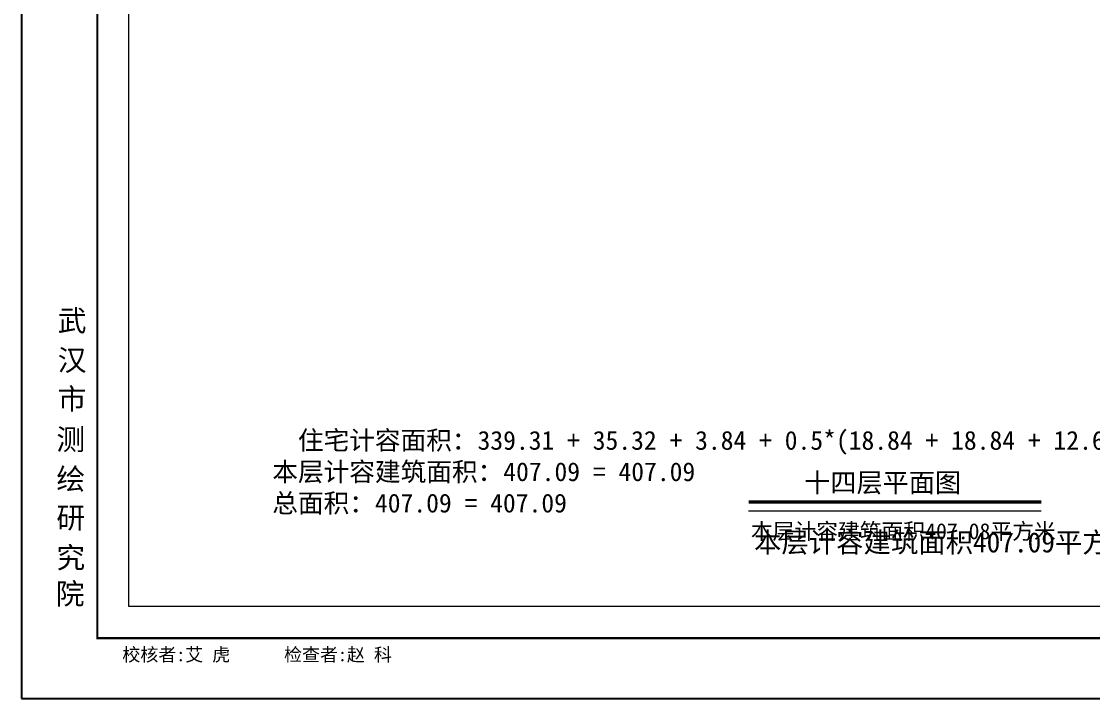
# Model space of a CAD drawing. Extents: x 512858 to 514372, y -232486 to -231710.
# Drawn here: x 513169 to 513229.4, y -232284.2 to -232245.9 of the extents above; entities that cross this region are included whole.
import ezdxf

# ---------------------------------------------------------------- set-up
doc = ezdxf.new("R2010")
doc.units = 0
doc.header["$LTSCALE"] = 1000
for name, color, linetype in [('$计容结果', 7, 'Continuous'), ('$计算结果', 7, 'Continuous'), ('楼层注记', 7, 'Continuous')]:
    doc.layers.add(name, color=color, linetype=linetype)
doc.layers.add('图廓', color=252, linetype='Continuous', lineweight=9)
doc.layers.add('打印图框', color=252, linetype='Continuous', plot=False)
doc.styles.add('dw', font='simhei.ttf')
doc.styles.add('STYLE1', font='stylu.ttf')
doc.styles.add('宋体', font='simsun.ttc', dxfattribs={"width": 0.7, "height": 10})

msp = doc.modelspace()

# ---------------------------------------------------------------- linework, layer by layer
at = {"layer": '图廓', "color": 0, "const_width": 0.119, "elevation": 0}
msp.add_lwpolyline([(513173.25, -232204.224), (513278.051, -232204.224), (513278.051, -232280.74), (513173.25, -232280.74)], close=True, dxfattribs=at)
at = {"layer": '图廓', "color": 0, "elevation": 0}
msp.add_lwpolyline([(513175.036, -232206.01), (513276.264, -232206.01), (513276.264, -232278.954), (513175.036, -232278.954)], close=True, dxfattribs=at)
at = {"layer": '图廓', "color": 7, "const_width": 0.2, "elevation": 0}
msp.add_lwpolyline([(513210.025, -232273.06), (513226.543, -232273.06)], dxfattribs=at)
at = {"layer": '图廓', "color": 7, "elevation": 0}
msp.add_lwpolyline([(513210.025, -232273.549), (513226.543, -232273.549)], dxfattribs=at)
at = {"layer": '打印图框', "color": 6, "ltscale": 0.5, "elevation": 0}
msp.add_lwpolyline([(513168.968, -232284.152), (513282.277, -232284.152), (513282.277, -232199.178), (513168.968, -232199.178)], close=True, dxfattribs=at)

# ---------------------------------------------------------------- texts
at = {"layer": '$计容结果', "style": 'dw'}
msp.add_text('本层计容建筑面积407.09平方米', height=1.13308, dxfattribs=at).set_placement((513210.326, -232275.902))
at = {"layer": '$计算结果', "insert": (513183.132, -232271.406), "char_height": 1.06217, "width": 84.98136, "attachment_point": 4, "style": 'dw'}
msp.add_mtext('  住宅计容面积：339.31 + 35.32 + 3.84 + 0.5*(18.84 + 18.84 + 12.61 + 3.48 + 3.48) = 407.09\\P本层计容建筑面积：407.09 = 407.09\\P总面积：407.09 = 407.09', dxfattribs=at)
at = {"layer": '图廓', "color": 0, "linetype": 'Continuous', "style": 'STYLE1'}
for s, p in [('武', (513171.016, -232263.415)), ('汉', (513171.016, -232265.646)), ('市', (513171.016, -232267.836)), ('测', (513170.942, -232270.119)), ('绘', (513170.942, -232272.35)), ('研', (513170.942, -232274.54)), ('究', (513170.942, -232276.792)), ('院', (513170.905, -232278.829))]:
    msp.add_text(s, height=1.191, dxfattribs=at).set_placement(p)
at = {"layer": '图廓', "color": 7, "style": 'dw'}
msp.add_text('本层计容建筑面积407.08平方米', height=0.90221, dxfattribs=at).set_placement((513210.144, -232275.156))
at = {"layer": '图廓', "color": 0, "style": '宋体'}
msp.add_text(' 校核者:艾 虎      检查者:赵 科', height=0.74432, dxfattribs=at).set_placement((513174.159, -232282.044))
at = {"layer": '楼层注记', "style": 'dw'}
msp.add_text('十四层平面图', height=1.0827, dxfattribs=at).set_placement((513213.159, -232272.503))

doc.saveas('drawing.dxf')
